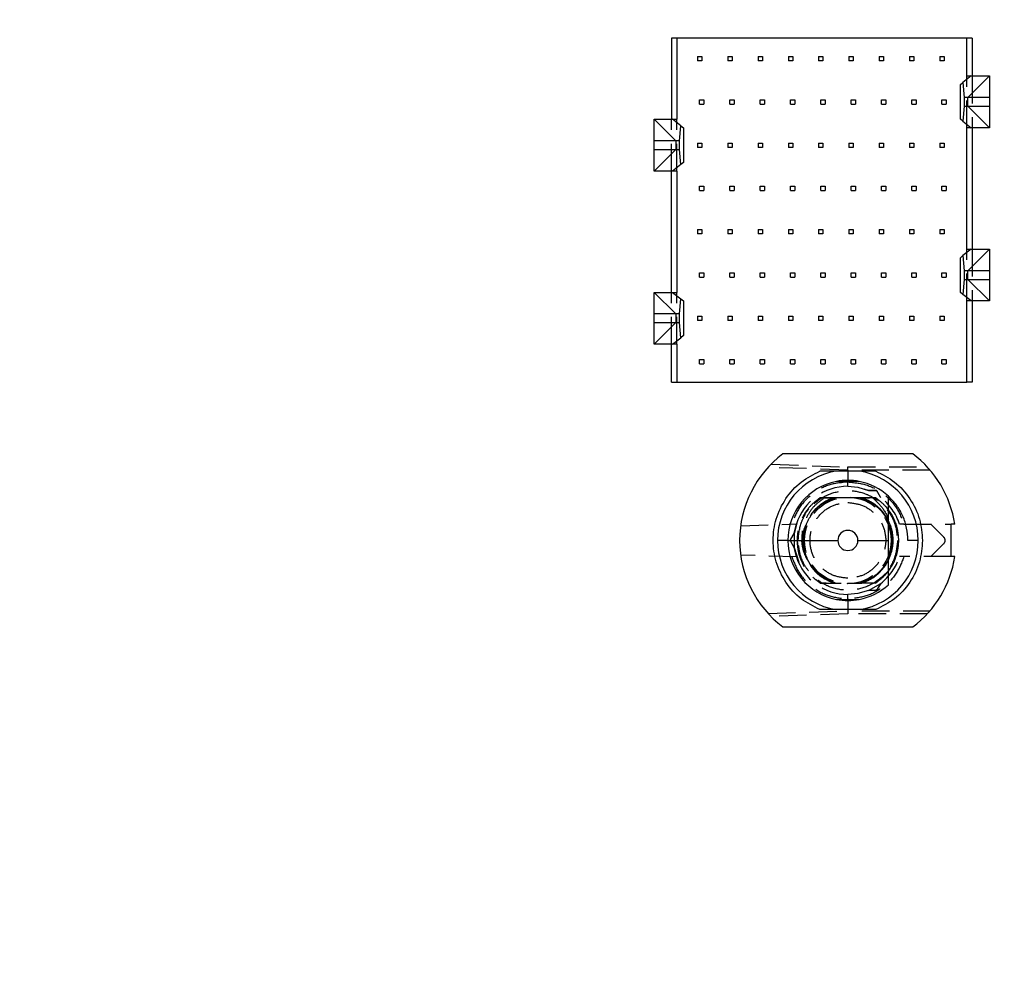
# Model space of a CAD drawing. Header units: millimetres. Extents: x -17 to 589, y 5 to 415.
# Drawn here: x 100.87 to 145.71, y 169.08 to 213.46 of the extents above; entities that cross this region are included whole.
import ezdxf

# ---------------------------------------------------------------- set-up
doc = ezdxf.new("R2010")
doc.units = ezdxf.units.MM
doc.header["$PDSIZE"] = -1
doc.linetypes.add('HIDDEN', pattern=[1.905, 1.27, -0.635])
doc.dimstyles.new('ISO-25', dxfattribs={"dimtxt": 2.5, "dimasz": 2.5, "dimexe": 1.25, "dimexo": 0.625, "dimtad": 1, "dimtxsty": 'Standard', "dimcen": 2.5, "dimadec": 0, "dimazin": 0, "dimtfac": 1, "dimtmove": 0, "dimatfit": 3, "dimfxl": 0, "dimarcsym": 0})

# ---------------------------------------------------------------- blocks, each defined once
blk = doc.blocks.new('*D30')
at = {"color": 0, "lineweight": -2}
for p, q in [((133.397, 283.551), (49.8, 283.551)), ((50.8, 280.249), (50.8, 193.538)), ((50.8, 99.696), (50.8, 186.407)), ((90.181, 96.394), (49.8, 96.394))]:
    blk.add_line(p, q, dxfattribs=at)
at = {"color": 0}
for points in [[(50.25, 280.249), (51.351, 280.249), (50.8, 283.551)], [(50.25, 99.696), (51.351, 99.696), (50.8, 96.394)]]:
    blk.add_solid(points, dxfattribs=at)
at = {"layer": 'Defpoints', "color": 0}
for p in [(50.8, 283.551), (134.397, 283.551), (91.181, 96.394)]:
    blk.add_point(p, dxfattribs=at)
at = {"color": 0, "insert": (50.8, 189.973), "char_height": 3.5, "attachment_point": 5}
blk.add_mtext('187,158', dxfattribs=at)

msp = doc.modelspace()

# ---------------------------------------------------------------- linework, layer by layer
at = {"color": 7, "linetype": 'Continuous', "lineweight": 15}
for p, q in [((131.0069, 212.5939), (131.0069, 208.8439)), ((131.2569, 212.5939), (131.0069, 212.5939)), ((131.2569, 212.5939), (131.2569, 208.8439)), ((144.6569, 212.5939), (131.2569, 212.5939)), ((144.6569, 210.8439), (144.6569, 212.5939)), ((144.9069, 212.5939), (144.6569, 212.5939)), ((144.9069, 212.5939), (144.9069, 210.8439)), ((144.8569, 210.8439), (144.4761, 210.5392)), ((144.6569, 210.8439), (144.8569, 210.8439)), ((145.7069, 210.8439), (144.7069, 209.8439)), ((144.8569, 210.8439), (145.7069, 210.8439)), ((145.7069, 210.8439), (145.7069, 209.8439)), ((144.3569, 210.4439), (144.4761, 210.5392)), ((144.3569, 208.8439), (144.3569, 210.4439)), ((144.4761, 210.5392), (144.5369, 209.8439)), ((144.5369, 209.8439), (144.5369, 209.4439)), ((144.7069, 209.8439), (144.5369, 209.8439)), ((144.7069, 209.4439), (144.7069, 209.8439)), ((145.7069, 209.8439), (144.7069, 209.8439)), ((145.7069, 209.8439), (145.7069, 209.4439)), ((144.5369, 209.4439), (144.4761, 208.7486)), ((144.5369, 209.4439), (144.7069, 209.4439)), ((144.7069, 209.4439), (145.7069, 208.4439)), ((144.7069, 209.4439), (145.7069, 209.4439)), ((145.7069, 209.4439), (145.7069, 208.4439)), ((131.2069, 207.8439), (130.2069, 208.8439)), ((130.2069, 207.8439), (130.2069, 208.8439)), ((130.2069, 208.8439), (131.0569, 208.8439)), ((131.4378, 208.5392), (131.0569, 208.8439)), ((131.0569, 208.8439), (131.2569, 208.8439)), ((131.3769, 207.8439), (131.4378, 208.5392)), ((131.4378, 208.5392), (131.5569, 208.4439)), ((144.4761, 208.7486), (144.3569, 208.8439)), ((144.4761, 208.7486), (144.8569, 208.4439)), ((131.5569, 208.4439), (131.5569, 206.8439)), ((144.6569, 202.8439), (144.6569, 208.4439)), ((144.8569, 208.4439), (144.6569, 208.4439)), ((145.7069, 208.4439), (144.8569, 208.4439)), ((144.9069, 208.4439), (144.9069, 202.8439)), ((130.2069, 207.4439), (130.2069, 207.8439)), ((131.2069, 207.8439), (130.2069, 207.8439)), ((131.3769, 207.8439), (131.2069, 207.8439)), ((131.2069, 207.8439), (131.2069, 207.4439)), ((131.3769, 207.4439), (131.3769, 207.8439)), ((130.2069, 206.4439), (130.2069, 207.4439)), ((130.2069, 206.4439), (131.2069, 207.4439)), ((130.2069, 207.4439), (131.2069, 207.4439)), ((131.2069, 207.4439), (131.3769, 207.4439)), ((131.4378, 206.7486), (131.3769, 207.4439)), ((131.4378, 206.7486), (131.0569, 206.4439)), ((131.5569, 206.8439), (131.4378, 206.7486)), ((131.0569, 206.4439), (130.2069, 206.4439)), ((131.0069, 200.8439), (131.0069, 206.4439)), ((131.2569, 206.4439), (131.0569, 206.4439)), ((131.2569, 206.4439), (131.2569, 200.8439)), ((144.8569, 202.8439), (144.4761, 202.5392)), ((144.6569, 202.8439), (144.8569, 202.8439)), ((145.7069, 202.8439), (144.7069, 201.8439)), ((144.8569, 202.8439), (145.7069, 202.8439)), ((145.7069, 202.8439), (145.7069, 201.8439)), ((144.3569, 202.4439), (144.4761, 202.5392)), ((144.3569, 200.8439), (144.3569, 202.4439)), ((144.4761, 202.5392), (144.5369, 201.8439)), ((144.5369, 201.8439), (144.5369, 201.4439)), ((144.7069, 201.8439), (144.5369, 201.8439)), ((144.7069, 201.4439), (144.7069, 201.8439)), ((145.7069, 201.8439), (144.7069, 201.8439)), ((145.7069, 201.8439), (145.7069, 201.4439)), ((144.5369, 201.4439), (144.4761, 200.7486)), ((144.5369, 201.4439), (144.7069, 201.4439)), ((144.7069, 201.4439), (145.7069, 201.4439)), ((144.7069, 201.4439), (145.7069, 200.4439)), ((145.7069, 201.4439), (145.7069, 200.4439)), ((131.2069, 199.8439), (130.2069, 200.8439)), ((130.2069, 199.8439), (130.2069, 200.8439)), ((130.2069, 200.8439), (131.0569, 200.8439)), ((131.0569, 200.8439), (131.4378, 200.5392)), ((131.0569, 200.8439), (131.2569, 200.8439)), ((131.3769, 199.8439), (131.4378, 200.5392)), ((131.4378, 200.5392), (131.5569, 200.4439)), ((131.5569, 200.4439), (131.5569, 198.8439)), ((144.4761, 200.7486), (144.3569, 200.8439)), ((144.8569, 200.4439), (144.4761, 200.7486)), ((144.6569, 196.6939), (144.6569, 200.4439)), ((144.8569, 200.4439), (144.6569, 200.4439)), ((145.7069, 200.4439), (144.8569, 200.4439)), ((144.9069, 200.4439), (144.9069, 196.6939)), ((130.2069, 199.4439), (130.2069, 199.8439)), ((131.2069, 199.8439), (130.2069, 199.8439)), ((131.3769, 199.8439), (131.2069, 199.8439)), ((131.2069, 199.8439), (131.2069, 199.4439)), ((131.3769, 199.4439), (131.3769, 199.8439)), ((130.2069, 198.4439), (131.2069, 199.4439)), ((130.2069, 198.4439), (130.2069, 199.4439)), ((130.2069, 199.4439), (131.2069, 199.4439)), ((131.2069, 199.4439), (131.3769, 199.4439)), ((131.4378, 198.7486), (131.3769, 199.4439)), ((131.0569, 198.4439), (131.4378, 198.7486)), ((131.5569, 198.8439), (131.4378, 198.7486)), ((131.0569, 198.4439), (130.2069, 198.4439)), ((131.0069, 196.6939), (131.0069, 198.4439)), ((131.2569, 198.4439), (131.0569, 198.4439)), ((131.2569, 198.4439), (131.2569, 196.6939)), ((131.0069, 196.6939), (131.2569, 196.6939)), ((131.2569, 196.6939), (144.6569, 196.6939)), ((144.9069, 196.6939), (144.6569, 196.6939)), ((142.1569, 193.3789), (136.1569, 193.3789)), ((144.1004, 190.1289), (143.9319, 190.1289)), ((143.9319, 188.6289), (143.9319, 190.1289)), ((136.3819, 189.3789), (135.9069, 189.3789)), ((136.3819, 189.3789), (138.6922, 189.3789)), ((139.6217, 189.3789), (141.0319, 189.3789)), ((142.4069, 189.3789), (141.9319, 189.3789)), ((144.1004, 188.6289), (143.9319, 188.6289)), ((136.1569, 185.3789), (142.1569, 185.3789))]:
    msp.add_line(p, q, dxfattribs=at)
at = {"color": 7, "linetype": 'HIDDEN', "lineweight": 0}
for p, q in [((132.2069, 211.7439), (132.4069, 211.7439)), ((132.2069, 211.7439), (132.2069, 211.5439)), ((132.4069, 211.7439), (132.4069, 211.5439)), ((133.6069, 211.7439), (133.8069, 211.7439)), ((133.6069, 211.7439), (133.6069, 211.5439)), ((133.8069, 211.7439), (133.8069, 211.5439)), ((135.0069, 211.7439), (135.2069, 211.7439)), ((135.0069, 211.7439), (135.0069, 211.5439)), ((135.2069, 211.7439), (135.2069, 211.5439)), ((136.4069, 211.7439), (136.6069, 211.7439)), ((136.4069, 211.7439), (136.4069, 211.5439)), ((136.6069, 211.7439), (136.6069, 211.5439)), ((137.8069, 211.7439), (138.0069, 211.7439)), ((137.8069, 211.7439), (137.8069, 211.5439)), ((138.0069, 211.7439), (138.0069, 211.5439)), ((139.2069, 211.7439), (139.4069, 211.7439)), ((139.2069, 211.7439), (139.2069, 211.5439)), ((139.4069, 211.7439), (139.4069, 211.5439)), ((140.6069, 211.7439), (140.8069, 211.7439)), ((140.6069, 211.7439), (140.6069, 211.5439)), ((140.8069, 211.7439), (140.8069, 211.5439)), ((142.0069, 211.7439), (142.2069, 211.7439)), ((142.0069, 211.7439), (142.0069, 211.5439)), ((142.2069, 211.7439), (142.2069, 211.5439)), ((143.4069, 211.7439), (143.6069, 211.7439)), ((143.4069, 211.7439), (143.4069, 211.5439)), ((143.6069, 211.7439), (143.6069, 211.5439)), ((132.4069, 211.5439), (132.2069, 211.5439)), ((133.8069, 211.5439), (133.6069, 211.5439)), ((135.2069, 211.5439), (135.0069, 211.5439)), ((136.6069, 211.5439), (136.4069, 211.5439)), ((138.0069, 211.5439), (137.8069, 211.5439)), ((139.4069, 211.5439), (139.2069, 211.5439)), ((140.8069, 211.5439), (140.6069, 211.5439)), ((142.2069, 211.5439), (142.0069, 211.5439)), ((143.6069, 211.5439), (143.4069, 211.5439)), ((144.6569, 208.4439), (144.6569, 210.8439)), ((144.9069, 210.8439), (144.9069, 208.4439)), ((132.3069, 209.5439), (132.3069, 209.7439)), ((132.3069, 209.7439), (132.5069, 209.7439)), ((132.3069, 209.5439), (132.5069, 209.5439)), ((132.5069, 209.7439), (132.5069, 209.5439)), ((133.7069, 209.5439), (133.7069, 209.7439)), ((133.7069, 209.7439), (133.9069, 209.7439)), ((133.7069, 209.5439), (133.9069, 209.5439)), ((133.9069, 209.7439), (133.9069, 209.5439)), ((135.1069, 209.7439), (135.3069, 209.7439)), ((135.1069, 209.5439), (135.1069, 209.7439)), ((135.1069, 209.5439), (135.3069, 209.5439)), ((135.3069, 209.7439), (135.3069, 209.5439)), ((136.5069, 209.7439), (136.7069, 209.7439)), ((136.5069, 209.5439), (136.5069, 209.7439)), ((136.5069, 209.5439), (136.7069, 209.5439)), ((136.7069, 209.7439), (136.7069, 209.5439)), ((137.9069, 209.5439), (137.9069, 209.7439)), ((137.9069, 209.7439), (138.1069, 209.7439)), ((137.9069, 209.5439), (138.1069, 209.5439)), ((138.1069, 209.7439), (138.1069, 209.5439)), ((139.3069, 209.5439), (139.3069, 209.7439)), ((139.3069, 209.7439), (139.5069, 209.7439)), ((139.3069, 209.5439), (139.5069, 209.5439)), ((139.5069, 209.7439), (139.5069, 209.5439)), ((140.7069, 209.5439), (140.7069, 209.7439)), ((140.7069, 209.7439), (140.9069, 209.7439)), ((140.7069, 209.5439), (140.9069, 209.5439)), ((140.9069, 209.7439), (140.9069, 209.5439)), ((142.1069, 209.7439), (142.3069, 209.7439)), ((142.1069, 209.5439), (142.1069, 209.7439)), ((142.1069, 209.5439), (142.3069, 209.5439)), ((142.3069, 209.7439), (142.3069, 209.5439)), ((143.5069, 209.7439), (143.7069, 209.7439)), ((143.5069, 209.5439), (143.5069, 209.7439)), ((143.5069, 209.5439), (143.7069, 209.5439)), ((143.7069, 209.7439), (143.7069, 209.5439)), ((131.0069, 206.4439), (131.0069, 208.8439)), ((131.2569, 206.4439), (131.2569, 208.8439)), ((132.2069, 207.7439), (132.2069, 207.5439)), ((132.2069, 207.7439), (132.4069, 207.7439)), ((132.4069, 207.7439), (132.4069, 207.5439)), ((133.6069, 207.7439), (133.6069, 207.5439)), ((133.6069, 207.7439), (133.8069, 207.7439)), ((133.8069, 207.7439), (133.8069, 207.5439)), ((135.0069, 207.7439), (135.2069, 207.7439)), ((135.0069, 207.7439), (135.0069, 207.5439)), ((135.2069, 207.7439), (135.2069, 207.5439)), ((136.4069, 207.7439), (136.4069, 207.5439)), ((136.4069, 207.7439), (136.6069, 207.7439)), ((136.6069, 207.7439), (136.6069, 207.5439)), ((137.8069, 207.7439), (138.0069, 207.7439)), ((137.8069, 207.7439), (137.8069, 207.5439)), ((138.0069, 207.7439), (138.0069, 207.5439)), ((139.2069, 207.7439), (139.4069, 207.7439)), ((139.2069, 207.7439), (139.2069, 207.5439)), ((139.4069, 207.7439), (139.4069, 207.5439)), ((140.6069, 207.7439), (140.8069, 207.7439)), ((140.6069, 207.7439), (140.6069, 207.5439)), ((140.8069, 207.7439), (140.8069, 207.5439)), ((142.0069, 207.7439), (142.0069, 207.5439)), ((142.0069, 207.7439), (142.2069, 207.7439)), ((142.2069, 207.7439), (142.2069, 207.5439)), ((143.4069, 207.7439), (143.4069, 207.5439)), ((143.4069, 207.7439), (143.6069, 207.7439)), ((143.6069, 207.7439), (143.6069, 207.5439)), ((132.4069, 207.5439), (132.2069, 207.5439)), ((133.8069, 207.5439), (133.6069, 207.5439)), ((135.2069, 207.5439), (135.0069, 207.5439)), ((136.6069, 207.5439), (136.4069, 207.5439)), ((138.0069, 207.5439), (137.8069, 207.5439)), ((139.4069, 207.5439), (139.2069, 207.5439)), ((140.8069, 207.5439), (140.6069, 207.5439)), ((142.2069, 207.5439), (142.0069, 207.5439)), ((143.6069, 207.5439), (143.4069, 207.5439)), ((132.3069, 205.5439), (132.3069, 205.7439)), ((132.3069, 205.7439), (132.5069, 205.7439)), ((132.3069, 205.5439), (132.5069, 205.5439)), ((132.5069, 205.7439), (132.5069, 205.5439)), ((133.7069, 205.7439), (133.9069, 205.7439)), ((133.7069, 205.5439), (133.7069, 205.7439)), ((133.7069, 205.5439), (133.9069, 205.5439)), ((133.9069, 205.7439), (133.9069, 205.5439)), ((135.1069, 205.5439), (135.1069, 205.7439)), ((135.1069, 205.7439), (135.3069, 205.7439)), ((135.1069, 205.5439), (135.3069, 205.5439)), ((135.3069, 205.7439), (135.3069, 205.5439)), ((136.5069, 205.5439), (136.5069, 205.7439)), ((136.5069, 205.7439), (136.7069, 205.7439)), ((136.5069, 205.5439), (136.7069, 205.5439)), ((136.7069, 205.7439), (136.7069, 205.5439)), ((137.9069, 205.5439), (137.9069, 205.7439)), ((137.9069, 205.7439), (138.1069, 205.7439)), ((137.9069, 205.5439), (138.1069, 205.5439)), ((138.1069, 205.7439), (138.1069, 205.5439)), ((139.3069, 205.7439), (139.5069, 205.7439)), ((139.3069, 205.5439), (139.3069, 205.7439)), ((139.3069, 205.5439), (139.5069, 205.5439)), ((139.5069, 205.7439), (139.5069, 205.5439)), ((140.7069, 205.5439), (140.7069, 205.7439)), ((140.7069, 205.7439), (140.9069, 205.7439)), ((140.7069, 205.5439), (140.9069, 205.5439)), ((140.9069, 205.7439), (140.9069, 205.5439)), ((142.1069, 205.5439), (142.1069, 205.7439)), ((142.1069, 205.7439), (142.3069, 205.7439)), ((142.1069, 205.5439), (142.3069, 205.5439)), ((142.3069, 205.7439), (142.3069, 205.5439)), ((143.5069, 205.7439), (143.7069, 205.7439)), ((143.5069, 205.5439), (143.5069, 205.7439)), ((143.5069, 205.5439), (143.7069, 205.5439)), ((143.7069, 205.7439), (143.7069, 205.5439)), ((132.2069, 203.7439), (132.4069, 203.7439)), ((132.2069, 203.7439), (132.2069, 203.5439)), ((132.4069, 203.7439), (132.4069, 203.5439)), ((133.6069, 203.7439), (133.8069, 203.7439)), ((133.6069, 203.7439), (133.6069, 203.5439)), ((133.8069, 203.7439), (133.8069, 203.5439)), ((135.0069, 203.7439), (135.2069, 203.7439)), ((135.0069, 203.7439), (135.0069, 203.5439)), ((135.2069, 203.7439), (135.2069, 203.5439)), ((136.4069, 203.7439), (136.4069, 203.5439)), ((136.4069, 203.7439), (136.6069, 203.7439)), ((136.6069, 203.7439), (136.6069, 203.5439)), ((137.8069, 203.7439), (137.8069, 203.5439)), ((137.8069, 203.7439), (138.0069, 203.7439)), ((138.0069, 203.7439), (138.0069, 203.5439)), ((139.2069, 203.7439), (139.4069, 203.7439)), ((139.2069, 203.7439), (139.2069, 203.5439)), ((139.4069, 203.7439), (139.4069, 203.5439)), ((140.6069, 203.7439), (140.8069, 203.7439)), ((140.6069, 203.7439), (140.6069, 203.5439)), ((140.8069, 203.7439), (140.8069, 203.5439)), ((142.0069, 203.7439), (142.0069, 203.5439)), ((142.0069, 203.7439), (142.2069, 203.7439)), ((142.2069, 203.7439), (142.2069, 203.5439)), ((143.4069, 203.7439), (143.6069, 203.7439)), ((143.4069, 203.7439), (143.4069, 203.5439)), ((143.6069, 203.7439), (143.6069, 203.5439)), ((132.4069, 203.5439), (132.2069, 203.5439)), ((133.8069, 203.5439), (133.6069, 203.5439)), ((135.2069, 203.5439), (135.0069, 203.5439)), ((136.6069, 203.5439), (136.4069, 203.5439)), ((138.0069, 203.5439), (137.8069, 203.5439)), ((139.4069, 203.5439), (139.2069, 203.5439)), ((140.8069, 203.5439), (140.6069, 203.5439)), ((142.2069, 203.5439), (142.0069, 203.5439)), ((143.6069, 203.5439), (143.4069, 203.5439)), ((144.6569, 200.4439), (144.6569, 202.8439)), ((144.9069, 202.8439), (144.9069, 200.4439)), ((132.3069, 201.7439), (132.5069, 201.7439)), ((132.3069, 201.5439), (132.3069, 201.7439)), ((132.3069, 201.5439), (132.5069, 201.5439)), ((132.5069, 201.7439), (132.5069, 201.5439)), ((133.7069, 201.7439), (133.9069, 201.7439)), ((133.7069, 201.5439), (133.7069, 201.7439)), ((133.7069, 201.5439), (133.9069, 201.5439)), ((133.9069, 201.7439), (133.9069, 201.5439)), ((135.1069, 201.7439), (135.3069, 201.7439)), ((135.1069, 201.5439), (135.1069, 201.7439)), ((135.1069, 201.5439), (135.3069, 201.5439)), ((135.3069, 201.7439), (135.3069, 201.5439)), ((136.5069, 201.7439), (136.7069, 201.7439)), ((136.5069, 201.5439), (136.5069, 201.7439)), ((136.5069, 201.5439), (136.7069, 201.5439)), ((136.7069, 201.7439), (136.7069, 201.5439)), ((137.9069, 201.7439), (138.1069, 201.7439)), ((137.9069, 201.5439), (137.9069, 201.7439)), ((137.9069, 201.5439), (138.1069, 201.5439)), ((138.1069, 201.7439), (138.1069, 201.5439)), ((139.3069, 201.7439), (139.5069, 201.7439)), ((139.3069, 201.5439), (139.3069, 201.7439)), ((139.3069, 201.5439), (139.5069, 201.5439)), ((139.5069, 201.7439), (139.5069, 201.5439)), ((140.7069, 201.7439), (140.9069, 201.7439)), ((140.7069, 201.5439), (140.7069, 201.7439)), ((140.7069, 201.5439), (140.9069, 201.5439)), ((140.9069, 201.7439), (140.9069, 201.5439)), ((142.1069, 201.7439), (142.3069, 201.7439)), ((142.1069, 201.5439), (142.1069, 201.7439)), ((142.1069, 201.5439), (142.3069, 201.5439)), ((142.3069, 201.7439), (142.3069, 201.5439)), ((143.5069, 201.7439), (143.7069, 201.7439)), ((143.5069, 201.5439), (143.5069, 201.7439)), ((143.5069, 201.5439), (143.7069, 201.5439)), ((143.7069, 201.7439), (143.7069, 201.5439)), ((131.0069, 198.4439), (131.0069, 200.8439)), ((131.2569, 198.4439), (131.2569, 200.8439)), ((132.2069, 199.7439), (132.4069, 199.7439)), ((132.2069, 199.7439), (132.2069, 199.5439)), ((132.4069, 199.5439), (132.2069, 199.5439)), ((132.4069, 199.7439), (132.4069, 199.5439)), ((133.6069, 199.7439), (133.6069, 199.5439)), ((133.6069, 199.7439), (133.8069, 199.7439)), ((133.8069, 199.5439), (133.6069, 199.5439)), ((133.8069, 199.7439), (133.8069, 199.5439)), ((135.0069, 199.7439), (135.0069, 199.5439)), ((135.0069, 199.7439), (135.2069, 199.7439)), ((135.2069, 199.5439), (135.0069, 199.5439)), ((135.2069, 199.7439), (135.2069, 199.5439)), ((136.4069, 199.7439), (136.4069, 199.5439)), ((136.4069, 199.7439), (136.6069, 199.7439)), ((136.6069, 199.5439), (136.4069, 199.5439)), ((136.6069, 199.7439), (136.6069, 199.5439)), ((137.8069, 199.7439), (137.8069, 199.5439)), ((137.8069, 199.7439), (138.0069, 199.7439)), ((138.0069, 199.5439), (137.8069, 199.5439)), ((138.0069, 199.7439), (138.0069, 199.5439)), ((139.2069, 199.7439), (139.2069, 199.5439)), ((139.2069, 199.7439), (139.4069, 199.7439)), ((139.4069, 199.5439), (139.2069, 199.5439)), ((139.4069, 199.7439), (139.4069, 199.5439)), ((140.6069, 199.7439), (140.6069, 199.5439)), ((140.6069, 199.7439), (140.8069, 199.7439)), ((140.8069, 199.5439), (140.6069, 199.5439)), ((140.8069, 199.7439), (140.8069, 199.5439)), ((142.0069, 199.7439), (142.0069, 199.5439)), ((142.0069, 199.7439), (142.2069, 199.7439)), ((142.2069, 199.5439), (142.0069, 199.5439)), ((142.2069, 199.7439), (142.2069, 199.5439)), ((143.4069, 199.7439), (143.4069, 199.5439)), ((143.4069, 199.7439), (143.6069, 199.7439)), ((143.6069, 199.5439), (143.4069, 199.5439)), ((143.6069, 199.7439), (143.6069, 199.5439)), ((132.3069, 197.7439), (132.5069, 197.7439)), ((132.3069, 197.5439), (132.3069, 197.7439)), ((132.5069, 197.7439), (132.5069, 197.5439)), ((133.7069, 197.7439), (133.9069, 197.7439)), ((133.7069, 197.5439), (133.7069, 197.7439)), ((133.9069, 197.7439), (133.9069, 197.5439)), ((135.1069, 197.7439), (135.3069, 197.7439)), ((135.1069, 197.5439), (135.1069, 197.7439)), ((135.3069, 197.7439), (135.3069, 197.5439)), ((136.5069, 197.7439), (136.7069, 197.7439)), ((136.5069, 197.5439), (136.5069, 197.7439)), ((136.7069, 197.7439), (136.7069, 197.5439)), ((137.9069, 197.7439), (138.1069, 197.7439)), ((137.9069, 197.5439), (137.9069, 197.7439)), ((138.1069, 197.7439), (138.1069, 197.5439)), ((139.3069, 197.5439), (139.3069, 197.7439)), ((139.3069, 197.7439), (139.5069, 197.7439)), ((139.5069, 197.7439), (139.5069, 197.5439)), ((140.7069, 197.5439), (140.7069, 197.7439)), ((140.7069, 197.7439), (140.9069, 197.7439)), ((140.9069, 197.7439), (140.9069, 197.5439)), ((142.1069, 197.5439), (142.1069, 197.7439)), ((142.1069, 197.7439), (142.3069, 197.7439)), ((142.3069, 197.7439), (142.3069, 197.5439)), ((143.5069, 197.7439), (143.7069, 197.7439)), ((143.5069, 197.5439), (143.5069, 197.7439)), ((143.7069, 197.7439), (143.7069, 197.5439)), ((132.3069, 197.5439), (132.5069, 197.5439)), ((133.7069, 197.5439), (133.9069, 197.5439)), ((135.1069, 197.5439), (135.3069, 197.5439)), ((136.5069, 197.5439), (136.7069, 197.5439)), ((137.9069, 197.5439), (138.1069, 197.5439)), ((139.3069, 197.5439), (139.5069, 197.5439)), ((140.7069, 197.5439), (140.9069, 197.5439)), ((142.1069, 197.5439), (142.3069, 197.5439)), ((143.5069, 197.5439), (143.7069, 197.5439)), ((135.6044, 192.8974), (139.1569, 192.7733)), ((139.1569, 192.6289), (135.4712, 192.7576)), ((139.1569, 192.6289), (139.1569, 192.7732)), ((139.1569, 192.7732), (142.8282, 192.7732)), ((139.1569, 192.6289), (139.1569, 192.0789)), ((142.9566, 192.6289), (139.8072, 192.6289)), ((139.1569, 191.8789), (139.1569, 192.0789)), ((140.1168, 191.6873), (139.9146, 191.7453)), ((140.1168, 191.6873), (140.4319, 191.6873)), ((137.8834, 191.3539), (137.6099, 191.1247)), ((138.506, 191.3539), (137.8834, 191.3539)), ((138.506, 191.3539), (137.9937, 191.0905)), ((138.0344, 191.0915), (138.5909, 191.3539)), ((138.5909, 191.3539), (138.0344, 191.0915)), ((138.0344, 191.0915), (138.5909, 191.3538)), ((138.5909, 191.3538), (138.0344, 191.0915)), ((138.8417, 191.3539), (138.0843, 191.3539)), ((138.0843, 191.3539), (138.506, 191.3539)), ((139.4722, 191.3539), (138.8417, 191.3539)), ((140.4305, 191.3539), (139.4722, 191.3539)), ((139.7229, 191.3539), (140.0402, 191.2043)), ((140.0359, 191.2064), (139.7229, 191.3539)), ((140.1578, 191.3539), (139.8078, 191.3539)), ((139.8078, 191.3539), (140.1578, 191.3539)), ((140.1227, 191.192), (139.8078, 191.3539)), ((140.6087, 191.2045), (140.4305, 191.3539)), ((137.3324, 190.8355), (137.1218, 190.5539)), ((134.2027, 190.0539), (136.7768, 190.1438)), ((136.797, 190.1797), (136.6779, 189.7018)), ((136.6779, 189.7018), (136.7768, 190.1438)), ((141.7507, 190.1289), (143.9319, 190.1289)), ((142.9918, 190.1289), (143.565, 189.5557)), ((136.5203, 189.4289), (136.6779, 189.7018)), ((136.6779, 189.7018), (136.6779, 189.056)), ((136.6779, 189.056), (136.5203, 189.3289)), ((136.8402, 189.6438), (136.8069, 189.3789)), ((136.8069, 189.3789), (136.8475, 189.0552)), ((136.8069, 189.3789), (136.8458, 189.0686)), ((136.7768, 188.614), (136.6779, 189.056)), ((136.6779, 189.056), (136.898, 188.3679)), ((143.565, 189.2021), (142.9918, 188.6289)), ((136.7768, 188.614), (134.2027, 188.7039)), ((143.9319, 188.6289), (141.7507, 188.6289)), ((141.0461, 187.9813), (140.4305, 187.4039)), ((137.686, 187.5693), (137.8834, 187.4039)), ((137.7441, 187.5206), (137.8834, 187.4039)), ((138.5909, 187.4039), (137.8854, 187.7651)), ((137.992, 187.6682), (138.506, 187.4039)), ((138.506, 187.4039), (137.992, 187.6682)), ((138.5909, 187.4039), (138.0588, 187.6548)), ((138.0588, 187.6548), (138.5909, 187.4039)), ((138.5909, 187.4039), (138.0589, 187.6548)), ((138.0589, 187.6548), (138.5909, 187.4039)), ((138.0591, 187.6337), (138.506, 187.4039)), ((138.506, 187.4039), (138.0591, 187.6337)), ((138.5909, 187.4039), (138.121, 187.6255)), ((138.1211, 187.6254), (138.5909, 187.4039)), ((140.0619, 187.5637), (139.7229, 187.4039)), ((139.7229, 187.4039), (140.0619, 187.5637)), ((140.3796, 187.6979), (139.8078, 187.4039)), ((140.3795, 187.6978), (139.8078, 187.4039)), ((139.8078, 187.4039), (140.0489, 187.5278)), ((140.4305, 187.4039), (140.6665, 187.6017)), ((138.156, 187.4039), (137.8834, 187.4039)), ((137.8834, 187.4039), (138.506, 187.4039)), ((138.5909, 187.4039), (138.8417, 187.4039)), ((139.1569, 187.4039), (139.425, 187.4039)), ((139.2385, 187.4039), (139.4722, 187.4039)), ((139.4722, 187.4039), (139.7229, 187.4039)), ((140.4305, 187.4039), (139.8078, 187.4039)), ((140.1168, 187.0705), (140.6761, 187.3934)), ((140.4305, 187.4039), (140.1578, 187.4039)), ((140.6761, 187.3934), (140.5185, 187.1205)), ((138.6325, 186.6539), (138.6325, 186.6539)), ((139.1569, 186.6789), (139.1569, 186.8789)), ((139.1569, 186.6789), (139.1569, 186.1289)), ((135.4712, 186.0002), (139.1569, 186.1289)), ((139.1569, 186.1289), (139.1569, 185.9845)), ((139.8072, 186.1289), (142.9566, 186.1289)), ((139.1569, 185.9845), (135.6044, 185.8604)), ((142.8282, 185.9846), (139.1569, 185.9846))]:
    msp.add_line(p, q, dxfattribs=at)
at = {"color": 7, "linetype": 'HIDDEN', "lineweight": 0, "flags": 128}
for points in [[(139.1569, 191.8789), (139.6226, 191.8352), (140.1168, 191.6873)], [(137.8834, 191.3539), (137.8834, 191.3539)], [(137.8834, 191.3539), (137.8834, 191.3539)], [(137.8834, 191.3539), (137.8834, 191.3539)], [(137.8834, 191.3539), (137.8834, 191.3539)], [(137.8834, 191.3539), (137.8834, 191.3539)], [(137.8834, 191.3539), (137.8834, 191.3539)], [(137.8834, 191.3539), (137.8834, 191.3539)], [(138.1297, 191.1581), (138.1297, 191.1581)], [(138.8417, 191.3539), (138.8417, 191.3539)], [(139.4722, 191.3539), (139.4722, 191.3539)], [(140.4305, 191.3539), (140.4305, 191.3539)], [(140.4305, 191.3539), (140.4305, 191.3539)], [(140.4305, 191.3539), (140.4305, 191.3539)], [(140.4305, 191.3539), (140.4305, 191.3539)], [(140.4305, 191.3539), (140.4305, 191.3539)], [(140.4305, 191.3539), (140.4305, 191.3539)], [(140.4305, 191.3539), (140.4305, 191.3539)], [(140.4305, 191.3539), (140.4305, 191.3539)], [(137.3777, 190.4061), (137.3777, 190.4061)], [(141.0862, 190.155), (141.0899, 190.1264), (141.09, 190.1175), (141.0898, 190.1162), (141.0894, 190.1153), (141.0893, 190.1152), (141.0892, 190.1151), (141.0892, 190.1151), (141.0891, 190.1151), (141.0891, 190.1151), (141.0891, 190.1151), (141.0891, 190.1151), (141.0892, 190.1151), (141.0894, 190.1151), (141.0895, 190.1151), (141.0895, 190.1151), (141.0895, 190.1151), (141.0895, 190.1151), (141.0895, 190.1151), (141.0894, 190.1151), (141.0892, 190.115), (141.089, 190.115), (141.0889, 190.1149), (141.0889, 190.1149), (141.0889, 190.1149), (141.0888, 190.1149), (141.0888, 190.1149), (141.0888, 190.1149), (141.0885, 190.1149), (141.0881, 190.115), (141.0875, 190.1154), (141.0849, 190.1183), (141.0207, 190.2478), (140.9335, 190.4108)], [(137.8834, 187.4039), (137.8834, 187.4039)], [(138.5909, 187.4039), (138.5909, 187.4039)], [(138.5909, 187.4039), (138.5909, 187.4039)], [(138.5909, 187.4039), (138.5909, 187.4039)], [(138.5909, 187.4039), (138.5909, 187.4039)], [(138.5909, 187.4039), (138.5909, 187.4039)], [(138.5909, 187.4039), (138.5909, 187.4039)], [(138.5909, 187.4039), (138.5909, 187.4039)], [(138.5909, 187.4039), (138.5909, 187.4039)], [(140.1168, 187.0705), (139.6226, 186.9226), (139.1485, 186.8789)], [(139.7229, 187.4039), (139.7229, 187.4039)], [(139.7229, 187.4039), (139.7229, 187.4039)], [(139.7229, 187.4039), (139.7229, 187.4039)], [(139.7229, 187.4039), (139.7229, 187.4039)], [(139.7229, 187.4039), (139.7229, 187.4039)], [(140.4305, 187.4039), (140.4305, 187.4039)]]:
    msp.add_lwpolyline(points, dxfattribs=at)
at = {"color": 7, "linetype": 'HIDDEN', "lineweight": 0}
msp.add_circle((139.1569, 189.3789), 2, dxfattribs=at)
at = {"color": 7, "linetype": 'Continuous', "lineweight": 15}
for radius, start, end in [(5, 126.8699, 233.1301), (5, 8.62693, 53.1301), (3.25, 100.06327, 180), (3.25, 0, 79.93673), (2.775, 100.89295, 180), (2.775, 79.10668, 100.89376), (2.775, 47.49336, 79.10705), (0.4648, 0, 180), (3.25, 180, 259.93673), (2.775, 180, 259.10705), (0.4648, 180, 0), (3.25, 280.06327, 0), (5, 306.8699, 351.37307), (2.775, 280.89324, 312.50663), (2.775, 259.10676, 280.89295)]:
    msp.add_arc((139.1569, 189.3789), radius, start, end, dxfattribs=at)
at = {"color": 7, "linetype": 'HIDDEN', "lineweight": 0}
for radius, start, end in [(2.5, 90, 162.18431), (2.35, 323.50581, 57.18508), (2.5, 17.4576, 52.57976), (2.5, 197.81569, 270), (2.5, 307.42024, 342.5424)]:
    msp.add_arc((139.1569, 189.3789), radius, start, end, dxfattribs=at)
at = {"color": 7, "linetype": 'Continuous', "lineweight": 15}
for points, knots in [([(137.8675, 186.1789), (137.5685, 186.3298), (136.9568, 186.6386), (136.2548, 187.4219), (135.8063, 188.3616), (135.6584, 189.3789), (135.8063, 190.3962), (136.2548, 191.3359), (136.9568, 192.1192), (137.5685, 192.428), (137.8675, 192.5789)], [0, 0, 0, 0, 0.1222036, 0.25, 0.3777964, 0.5, 0.6222036, 0.75, 0.8777964, 1, 1, 1, 1]), ([(138.589, 192.5789), (138.5885, 192.5789), (138.5873, 192.5789), (138.5756, 192.5789), (138.5322, 192.5789), (138.3357, 192.5789), (138.1017, 192.5789), (137.9055, 192.5789), (137.8675, 192.5789)], [0, 0, 0, 0, 0.0169294, 0.0393005, 0.081695, 0.2361978, 0.8521567, 1, 1, 1, 1]), ([(139.7248, 192.5789), (139.5489, 192.5789), (139.1965, 192.5789), (138.8033, 192.5789), (138.6109, 192.5789), (138.589, 192.5789)], [0, 0, 0, 0, 0.46910025, 0.93961319, 1, 1, 1, 1]), ([(140.4463, 192.5789), (140.3118, 192.5789), (140.138, 192.5789), (139.9437, 192.5789), (139.8631, 192.5789), (139.8091, 192.5789), (139.7695, 192.5789), (139.7433, 192.5789), (139.7293, 192.5789), (139.7252, 192.5789), (139.7249, 192.5789), (139.7248, 192.5789)], [0, 0, 0, 0, 0.5219302, 0.6747067, 0.7796367, 0.8517307, 0.9016652, 0.9545658, 0.9758811, 0.9930943, 1, 1, 1, 1]), ([(140.4463, 192.5789), (140.746, 192.4277), (141.3592, 192.1184), (142.0572, 191.3335), (142.5228, 190.3918), (142.5793, 189.7074), (142.6069, 189.3729)], [0, 0, 0, 0, 0.2443904, 0.5, 0.7556096, 1, 1, 1, 1]), ([(139.6813, 192.1039), (139.3912, 192.1039), (139.0381, 192.1039), (138.694, 192.1039), (138.6325, 192.1039)], [0, 0, 0, 0, 0.82149699, 1, 1, 1, 1]), ([(141.0319, 189.3789), (141.0319, 189.5738), (141.0319, 190.0782), (141.0319, 190.76), (141.0319, 191.209), (141.0319, 191.4246)], [0, 0, 0, 0, 0.2465257, 0.6381396, 1, 1, 1, 1]), ([(141.9319, 189.3789), (141.9205, 189.5707), (141.8977, 189.9542), (141.7129, 190.5034), (141.4329, 191.0106), (141.1656, 191.2866), (141.0319, 191.4246)], [0, 0, 0, 0, 0.2500002, 0.5000003, 0.7500002, 1, 1, 1, 1]), ([(142.6069, 189.3729), (142.5783, 189.0394), (142.5197, 188.3571), (142.0535, 187.4194), (141.3566, 186.6378), (140.7452, 186.3296), (140.4463, 186.1789)], [0, 0, 0, 0, 0.2444238, 0.5, 0.7555762, 1, 1, 1, 1]), ([(141.0319, 187.3332), (141.0319, 187.7708), (141.0319, 188.3737), (141.0319, 189.1626), (141.0319, 189.3789)], [0, 0, 0, 0, 0.7257574, 1, 1, 1, 1]), ([(138.6325, 186.6539), (138.9226, 186.6539), (139.2757, 186.6539), (139.6199, 186.6539), (139.6813, 186.6539)], [0, 0, 0, 0, 0.8214863, 1, 1, 1, 1]), ([(138.589, 186.1789), (138.5885, 186.1789), (138.5873, 186.1789), (138.5756, 186.1789), (138.5322, 186.1789), (138.3357, 186.1789), (138.1017, 186.1789), (137.9055, 186.1789), (137.8675, 186.1789)], [0, 0, 0, 0, 0.01692941, 0.03930051, 0.08169503, 0.23619785, 0.85215674, 1, 1, 1, 1]), ([(139.7248, 186.1789), (139.5489, 186.1789), (139.1965, 186.1789), (138.8033, 186.1789), (138.6109, 186.1789), (138.589, 186.1789)], [0, 0, 0, 0, 0.4691002, 0.9396132, 1, 1, 1, 1]), ([(140.4463, 186.1789), (140.3118, 186.1789), (140.138, 186.1789), (139.9437, 186.1789), (139.8631, 186.1789), (139.8091, 186.1789), (139.7695, 186.1789), (139.7433, 186.1789), (139.7293, 186.1789), (139.7252, 186.1789), (139.7249, 186.1789), (139.7248, 186.1789)], [0, 0, 0, 0, 0.52193018, 0.67470674, 0.7796367, 0.85173069, 0.90166518, 0.95456581, 0.97588111, 0.99309434, 1, 1, 1, 1])]:
    msp.add_open_spline(points, degree=3, knots=knots, dxfattribs=at)
at = {"color": 7, "linetype": 'HIDDEN', "lineweight": 0}
for points, knots in [([(139.1569, 192.0789), (138.8749, 192.0532), (138.2958, 192.0005), (137.5112, 191.5746), (136.8822, 190.941), (136.6691, 190.3999), (136.5654, 190.1364)], [0, 0, 0, 0, 0.2434225, 0.5, 0.7565775, 1, 1, 1, 1]), ([(139.1569, 192.0789), (139.4395, 192.0531), (140.02, 192.0001), (140.806, 191.5724), (141.4353, 190.9361), (141.6474, 190.3932), (141.7507, 190.1289)], [0, 0, 0, 0, 0.2433924, 0.5, 0.7566076, 1, 1, 1, 1]), ([(136.8569, 189.3789), (136.8878, 189.6681), (136.9355, 190.1146), (137.2218, 190.6508), (137.519, 191.0162), (137.885, 191.3154), (138.421, 191.5927), (139.1569, 191.7347), (139.8927, 191.5927), (140.4287, 191.3155), (140.7946, 191.0164), (141.0919, 190.6509), (141.3783, 190.1148), (141.426, 189.6681), (141.4569, 189.3789)], [0, 0, 0, 0, 0.1197215, 0.1848235, 0.25, 0.315102, 0.3802785, 0.5, 0.6197215, 0.6848235, 0.75, 0.815102, 0.8802785, 1, 1, 1, 1]), ([(140.4319, 191.6873), (140.3499, 191.6873), (140.2415, 191.6873), (140.1451, 191.6873), (140.1204, 191.6873), (140.118, 191.6873), (140.1168, 191.6873)], [0, 0, 0, 0, 0.6386768, 0.8437391, 0.9249986, 1, 1, 1, 1]), ([(140.4319, 191.6873), (140.4406, 191.6866), (140.458, 191.6853), (140.4824, 191.6747), (140.5038, 191.6589), (140.5136, 191.6445), (140.5185, 191.6373)], [0, 0, 0, 0, 0.2508005, 0.5000001, 0.7491996, 1, 1, 1, 1]), ([(140.5185, 191.6373), (140.5144, 191.6438), (140.5089, 191.6526), (140.4954, 191.6648), (140.488, 191.6701), (140.4825, 191.6736), (140.4766, 191.6768), (140.4681, 191.6807), (140.4504, 191.6866), (140.4398, 191.687), (140.4319, 191.6873)], [0, 0, 0, 0, 0.3001484, 0.4066758, 0.452606, 0.4958734, 0.5400992, 0.5867242, 0.6945387, 1, 1, 1, 1]), ([(140.6761, 191.3644), (140.6755, 191.3654), (140.6743, 191.3675), (140.6619, 191.3889), (140.6318, 191.4411), (140.5815, 191.5282), (140.5406, 191.599), (140.5185, 191.6373)], [0, 0, 0, 0, 0.074114, 0.1549226, 0.3599105, 0.65372, 1, 1, 1, 1]), ([(138.0843, 191.3539), (137.9214, 191.2367), (137.5977, 191.0039), (137.2569, 190.5109), (137.0432, 189.9595), (137.0329, 189.5715), (137.0278, 189.3789)], [0, 0, 0, 0, 0.2550541, 0.5067387, 0.755054, 1, 1, 1, 1]), ([(138.506, 191.3539), (138.3688, 191.2991), (138.0943, 191.1895), (137.7383, 190.9195), (137.4443, 190.5864), (137.2282, 190.1971), (137.0985, 189.7712), (137.0633, 189.3282), (137.1166, 188.8847), (137.2285, 188.6111), (137.2845, 188.4743)], [0, 0, 0, 0, 0.1250001, 0.2500003, 0.3750004, 0.5000004, 0.6250004, 0.7500003, 0.8750002, 1, 1, 1, 1]), ([(138.506, 187.4039), (138.3061, 187.4906), (137.9062, 187.6641), (137.445, 188.1424), (137.1457, 188.7272), (137.0433, 189.3789), (137.1457, 190.0305), (137.445, 190.6154), (137.9062, 191.0937), (138.3061, 191.2672), (138.506, 191.3539)], [0, 0, 0, 0, 0.125, 0.25, 0.375, 0.5, 0.6250001, 0.75, 0.875, 1, 1, 1, 1]), ([(137.8854, 187.7651), (137.7471, 187.8932), (137.4704, 188.1493), (137.2071, 188.6578), (137.0829, 189.2117), (137.1157, 189.7802), (137.3005, 190.3188), (137.6252, 190.7844), (138.0614, 191.1554), (138.4144, 191.2877), (138.5909, 191.3539)], [0, 0, 0, 0, 0.125, 0.2500002, 0.3750006, 0.5000009, 0.6250009, 0.7500008, 0.8750004, 1, 1, 1, 1]), ([(138.5909, 191.3539), (138.3841, 191.273), (137.9704, 191.1112), (137.4882, 190.6347), (137.1743, 190.0429), (137.0665, 189.3789), (137.1743, 188.7149), (137.4882, 188.1231), (137.9704, 187.6467), (138.3841, 187.4848), (138.5909, 187.4039)], [0, 0, 0, 0, 0.12500004, 0.24999992, 0.3749999, 0.49999997, 0.62499996, 0.74999986, 0.87499993, 1, 1, 1, 1]), ([(138.5909, 191.3539), (138.5906, 191.3539), (138.5898, 191.3539), (138.583, 191.3539), (138.5563, 191.3539), (138.5279, 191.3539), (138.506, 191.3539)], [0, 0, 0, 0, 0.0688628, 0.1453806, 0.3448142, 1, 1, 1, 1]), ([(138.5909, 191.3539), (138.5906, 191.3539), (138.5898, 191.3539), (138.5829, 191.3539), (138.5563, 191.3539), (138.5278, 191.3539), (138.506, 191.3539)], [0, 0, 0, 0, 0.0689465, 0.145569, 0.3451359, 1, 1, 1, 1]), ([(138.506, 191.3539), (138.5277, 191.3539), (138.5558, 191.3539), (138.583, 191.3539), (138.5898, 191.3539), (138.5906, 191.3539), (138.5909, 191.3539)], [0, 0, 0, 0, 0.65958745, 0.85542079, 0.93056878, 1, 1, 1, 1]), ([(139.8078, 191.3539), (139.7862, 191.3539), (139.7581, 191.3539), (139.7309, 191.3539), (139.724, 191.3539), (139.7233, 191.3539), (139.7229, 191.3539)], [0, 0, 0, 0, 0.65932641, 0.85527652, 0.93050986, 1, 1, 1, 1]), ([(139.7229, 191.3539), (139.7233, 191.3539), (139.724, 191.3539), (139.7309, 191.3539), (139.7575, 191.3539), (139.786, 191.3539), (139.8078, 191.3539)], [0, 0, 0, 0, 0.0688397, 0.1453138, 0.3446789, 1, 1, 1, 1]), ([(139.8078, 191.3539), (139.7862, 191.3539), (139.7581, 191.3539), (139.7309, 191.3539), (139.724, 191.3539), (139.7233, 191.3539), (139.7229, 191.3539)], [0, 0, 0, 0, 0.659561, 0.8553789, 0.9305367, 1, 1, 1, 1]), ([(139.7229, 191.3539), (139.9298, 191.273), (140.3435, 191.1112), (140.8257, 190.6346), (141.1396, 190.0429), (141.2473, 189.3789), (141.1396, 188.7149), (140.8257, 188.1232), (140.3435, 187.6466), (139.9298, 187.4848), (139.7229, 187.4039)], [0, 0, 0, 0, 0.12499992, 0.24999994, 0.37500003, 0.50000005, 0.62499996, 0.75000004, 0.87500012, 1, 1, 1, 1]), ([(139.7229, 187.4039), (139.9298, 187.4848), (140.3435, 187.6466), (140.8257, 188.1232), (141.1396, 188.7149), (141.2473, 189.3789), (141.1396, 190.0429), (140.8257, 190.6346), (140.3435, 191.1112), (139.9298, 191.273), (139.7229, 191.3539)], [0, 0, 0, 0, 0.1249999, 0.25, 0.375, 0.4999999, 0.625, 0.7500001, 0.8750001, 1, 1, 1, 1]), ([(139.7229, 191.3538), (139.9297, 191.2729), (140.3434, 191.1111), (140.8256, 190.6346), (141.1395, 190.0429), (141.2473, 189.3789), (141.1395, 188.7149), (140.8256, 188.1232), (140.3434, 187.6467), (139.9297, 187.4849), (139.7229, 187.4039)], [0, 0, 0, 0, 0.125, 0.2499999, 0.3749997, 0.4999996, 0.6249996, 0.7499996, 0.8749997, 1, 1, 1, 1]), ([(139.7229, 187.4039), (139.9297, 187.4849), (140.3434, 187.6467), (140.8256, 188.1232), (141.1395, 188.7149), (141.2473, 189.3789), (141.1395, 190.0429), (140.8256, 190.6346), (140.3434, 191.1111), (139.9297, 191.2729), (139.7229, 191.3538)], [0, 0, 0, 0, 0.1250003, 0.2500004, 0.3750004, 0.5000004, 0.6250003, 0.7500001, 0.875, 1, 1, 1, 1]), ([(139.7229, 191.3538), (139.9297, 191.2729), (140.3434, 191.1111), (140.8256, 190.6346), (141.1395, 190.0429), (141.2473, 189.3789), (141.1395, 188.7149), (140.8256, 188.1232), (140.3434, 187.6467), (139.9297, 187.4849), (139.7229, 187.4039)], [0, 0, 0, 0, 0.1250001, 0.2500001, 0.375, 0.5, 0.6249999, 0.7499998, 0.8749999, 1, 1, 1, 1]), ([(139.7229, 187.4039), (139.9297, 187.4849), (140.3434, 187.6467), (140.8256, 188.1232), (141.1395, 188.7149), (141.2473, 189.3789), (141.1395, 190.0429), (140.8256, 190.6346), (140.3434, 191.1111), (139.9297, 191.2729), (139.7229, 191.3538)], [0, 0, 0, 0, 0.12500013, 0.25000015, 0.37500012, 0.50000004, 0.62499996, 0.7499999, 0.87499991, 1, 1, 1, 1]), ([(140.5323, 187.849), (140.6416, 187.9476), (140.9124, 188.192), (141.1646, 188.7314), (141.2715, 189.3778), (141.1679, 190.0309), (140.8689, 190.6153), (140.4076, 191.0938), (140.0078, 191.2672), (139.8078, 191.3539)], [0, 0, 0, 0, 0.1013776, 0.2511479, 0.4009184, 0.550689, 0.7004591, 0.8502298, 1, 1, 1, 1]), ([(139.8078, 191.3539), (140.0078, 191.2672), (140.4076, 191.0938), (140.8689, 190.6153), (141.1678, 190.0309), (141.2718, 189.3775), (141.1635, 188.7324), (140.93, 188.2194), (140.6854, 187.9953), (140.601, 187.918)], [0, 0, 0, 0, 0.1532182, 0.3064365, 0.4596547, 0.6128729, 0.7660911, 0.9193093, 1, 1, 1, 1]), ([(139.8078, 187.4039), (140.0077, 187.4906), (140.4076, 187.6641), (140.8688, 188.1424), (141.1681, 188.7272), (141.2705, 189.3789), (141.1681, 190.0305), (140.8688, 190.6154), (140.4076, 191.0937), (140.0077, 191.2672), (139.8078, 191.3539)], [0, 0, 0, 0, 0.1249999, 0.2499999, 0.3749998, 0.4999998, 0.6249998, 0.7499998, 0.8749999, 1, 1, 1, 1]), ([(139.8078, 191.3539), (140.0077, 191.2672), (140.4076, 191.0938), (140.8689, 190.6153), (141.1679, 190.0308), (141.2714, 189.3778), (141.1647, 188.7313), (140.9099, 188.188), (140.6353, 187.9407), (140.5224, 187.839)], [0, 0, 0, 0, 0.1492875, 0.2985749, 0.4478623, 0.5971496, 0.746437, 0.8957243, 1, 1, 1, 1]), ([(140.8418, 188.1601), (140.953, 188.3476), (141.1753, 188.7225), (141.2686, 189.3802), (141.1686, 190.0302), (140.8687, 190.6155), (140.4076, 191.0937), (140.0078, 191.2672), (139.8078, 191.3539)], [0, 0, 0, 0, 0.1666667, 0.3333333, 0.5, 0.6666666, 0.8333333, 1, 1, 1, 1]), ([(139.8078, 191.3539), (140.0077, 191.2672), (140.4076, 191.0937), (140.8688, 190.6153), (141.168, 190.0308), (141.2711, 189.3781), (141.166, 188.7302), (140.8845, 188.1479), (140.5719, 187.8709), (140.4223, 187.7384)], [0, 0, 0, 0, 0.14456338, 0.28912675, 0.43369012, 0.57825348, 0.72281683, 0.86738019, 1, 1, 1, 1]), ([(140.2959, 191.3539), (140.4627, 191.2012), (140.7965, 190.8957), (141.0106, 190.4433), (141.0768, 190.1906), (141.0862, 190.155)], [0, 0, 0, 0, 0.461832, 0.924144, 1, 1, 1, 1]), ([(141.7507, 190.1289), (141.7229, 190.1289), (141.6677, 190.1289), (141.5995, 190.1289), (141.5504, 190.1289), (141.5447, 190.1289), (141.5418, 190.1289)], [0, 0, 0, 0, 0.2586201, 0.5136175, 0.7560903, 1, 1, 1, 1]), ([(141.4569, 189.3789), (141.426, 189.0897), (141.3783, 188.6432), (141.092, 188.107), (140.7949, 187.7416), (140.4288, 187.4424), (139.8928, 187.1651), (139.1569, 187.0231), (138.4212, 187.1651), (137.8852, 187.4423), (137.5192, 187.7414), (137.2219, 188.1069), (136.9355, 188.643), (136.8878, 189.0897), (136.8569, 189.3789)], [0, 0, 0, 0, 0.11972147, 0.18482351, 0.24999997, 0.31510204, 0.38027853, 0.5, 0.61972147, 0.68482351, 0.74999997, 0.81510204, 0.88027853, 1, 1, 1, 1]), ([(137.2845, 188.4743), (137.2164, 188.617), (137.0795, 188.9039), (137.0451, 189.2199), (137.0278, 189.3789)], [0, 0, 0, 0, 0.4970634, 1, 1, 1, 1]), ([(136.5654, 188.6214), (136.6691, 188.3579), (136.8822, 187.8168), (137.5112, 187.1832), (138.2958, 186.7573), (138.8749, 186.7046), (139.1569, 186.6789)], [0, 0, 0, 0, 0.2434225, 0.5, 0.7565775, 1, 1, 1, 1]), ([(137.2174, 188.6618), (137.2926, 188.489), (137.4545, 188.117), (137.9091, 187.6652), (138.307, 187.491), (138.506, 187.4039)], [0, 0, 0, 0, 0.3025439, 0.6512717, 1, 1, 1, 1]), ([(137.2845, 188.4743), (137.367, 188.3402), (137.5313, 188.0733), (137.7678, 187.8675), (137.8854, 187.7651)], [0, 0, 0, 0, 0.502467, 1, 1, 1, 1]), ([(141.7507, 188.6289), (141.6474, 188.3646), (141.4353, 187.8217), (140.806, 187.1854), (140.02, 186.7577), (139.4395, 186.7047), (139.1569, 186.6789)], [0, 0, 0, 0, 0.24339238, 0.5, 0.75660762, 1, 1, 1, 1]), ([(141.7507, 188.6289), (141.7229, 188.6289), (141.6678, 188.6289), (141.5996, 188.6289), (141.5504, 188.6289), (141.5447, 188.6289), (141.5418, 188.6289)], [0, 0, 0, 0, 0.25810539, 0.51259537, 0.75559383, 1, 1, 1, 1]), ([(138.506, 187.4039), (138.302, 187.4866), (137.9575, 187.6264), (137.7137, 187.9039), (137.6143, 188.0171)], [0, 0, 0, 0, 0.5921104, 1, 1, 1, 1]), ([(140.8287, 188.1421), (140.6872, 187.9795), (140.4041, 187.6543), (140.0066, 187.4874), (139.8078, 187.4039)], [0, 0, 0, 0, 0.5000004, 1, 1, 1, 1]), ([(140.601, 187.918), (140.5319, 187.8413), (140.3167, 187.6027), (140.0136, 187.4843), (139.8078, 187.4039)], [0, 0, 0, 0, 0.32127903, 1, 1, 1, 1]), ([(140.4916, 187.817), (140.5837, 187.9036), (140.6919, 188.0053), (140.796, 188.1188), (140.8179, 188.1384), (140.8249, 188.1422), (140.8272, 188.1426), (140.8281, 188.1424), (140.8285, 188.1422), (140.8287, 188.1421)], [0, 0, 0, 0, 0.80535932, 0.94596672, 0.98269229, 0.9932326, 0.99691866, 0.99850221, 1, 1, 1, 1]), ([(139.7229, 187.4039), (139.8621, 187.4521), (140.1406, 187.5485), (140.3746, 187.7275), (140.4916, 187.817)], [0, 0, 0, 0, 0.5000007, 1, 1, 1, 1]), ([(138.5909, 187.4039), (138.5906, 187.4039), (138.5898, 187.4039), (138.5829, 187.4039), (138.5563, 187.4039), (138.5278, 187.4039), (138.506, 187.4039)], [0, 0, 0, 0, 0.06886768, 0.14541571, 0.34490932, 1, 1, 1, 1]), ([(138.506, 187.4039), (138.5277, 187.4039), (138.5557, 187.4039), (138.583, 187.4039), (138.5898, 187.4039), (138.5906, 187.4039), (138.5909, 187.4039)], [0, 0, 0, 0, 0.6593585, 0.8552741, 0.9304978, 1, 1, 1, 1]), ([(138.5909, 187.4039), (138.5906, 187.4039), (138.5898, 187.4039), (138.5829, 187.4039), (138.5563, 187.4039), (138.5278, 187.4039), (138.506, 187.4039)], [0, 0, 0, 0, 0.0689479, 0.1455816, 0.3451712, 1, 1, 1, 1]), ([(139.7229, 187.4039), (139.7233, 187.4039), (139.7241, 187.4039), (139.7309, 187.4039), (139.7575, 187.4039), (139.786, 187.4039), (139.8078, 187.4039)], [0, 0, 0, 0, 0.0688976, 0.145453, 0.3449293, 1, 1, 1, 1]), ([(139.8078, 187.4039), (139.7862, 187.4039), (139.7581, 187.4039), (139.7309, 187.4039), (139.724, 187.4039), (139.7233, 187.4039), (139.7229, 187.4039)], [0, 0, 0, 0, 0.6594708, 0.8553283, 0.9305157, 1, 1, 1, 1]), ([(140.4319, 187.0705), (140.3499, 187.0705), (140.2415, 187.0705), (140.1451, 187.0705), (140.1204, 187.0705), (140.118, 187.0705), (140.1168, 187.0705)], [0, 0, 0, 0, 0.63871781, 0.84374709, 0.92500056, 1, 1, 1, 1]), ([(140.5185, 187.1205), (140.5136, 187.1133), (140.5038, 187.0989), (140.4824, 187.083), (140.458, 187.0725), (140.4406, 187.0712), (140.4319, 187.0705)], [0, 0, 0, 0, 0.2508005, 0.5000001, 0.7491996, 1, 1, 1, 1]), ([(140.4319, 187.0705), (140.4396, 187.0708), (140.45, 187.0712), (140.4673, 187.0768), (140.4756, 187.0805), (140.4814, 187.0836), (140.4871, 187.087), (140.4947, 187.0925), (140.5087, 187.1049), (140.5144, 187.1139), (140.5185, 187.1205)], [0, 0, 0, 0, 0.3001484, 0.4066758, 0.452606, 0.4958734, 0.5400992, 0.5867242, 0.6945387, 1, 1, 1, 1]), ([(140.5185, 187.1205), (140.5596, 187.1916), (140.6137, 187.2854), (140.662, 187.369), (140.6743, 187.3903), (140.6755, 187.3924), (140.6761, 187.3934)], [0, 0, 0, 0, 0.6387212, 0.8437522, 0.9250038, 1, 1, 1, 1])]:
    msp.add_open_spline(points, degree=3, knots=knots, dxfattribs=at)
for points in [[(137.8834, 191.3539), (137.7267, 191.2361), (137.4132, 191.0005), (137.0747, 190.5138), (136.8491, 189.9656), (136.821, 189.5745), (136.8069, 189.3789)], [(137.8834, 191.3539), (137.7267, 191.2361), (137.4132, 191.0005), (137.0747, 190.5138), (136.8491, 189.9656), (136.821, 189.5745), (136.8069, 189.3789)], [(139.1569, 187.6289), (138.9279, 187.6552), (138.4698, 187.7078), (137.8873, 188.1125), (137.498, 188.691), (137.3614, 189.3789), (137.498, 190.0668), (137.8873, 190.6453), (138.4698, 191.05), (138.9279, 191.1026), (139.1569, 191.1289)], [(139.1569, 191.1289), (139.386, 191.1026), (139.8441, 191.05), (140.4266, 190.6453), (140.8158, 190.0668), (140.9525, 189.3789), (140.8158, 188.691), (140.4266, 188.1125), (139.8441, 187.7078), (139.386, 187.6552), (139.1569, 187.6289)], [(140.4305, 187.4039), (140.587, 187.5217), (140.9002, 187.7573), (141.2409, 188.244), (141.4582, 188.7922), (141.5313, 189.3789), (141.4582, 189.9656), (141.2409, 190.5138), (140.9002, 191.0005), (140.587, 191.2361), (140.4305, 191.3539)], [(136.5203, 189.3289), (136.5165, 189.3368), (136.5089, 189.3526), (136.5059, 189.3789), (136.5089, 189.4052), (136.5165, 189.421), (136.5203, 189.4289)], [(136.8069, 189.3789), (136.821, 189.1833), (136.8491, 188.7922), (137.0747, 188.244), (137.4132, 187.7573), (137.7267, 187.5217), (137.8834, 187.4039)], [(136.8069, 189.3789), (136.821, 189.1833), (136.8491, 188.7922), (137.0747, 188.244), (137.4132, 187.7573), (137.7267, 187.5217), (137.8834, 187.4039)], [(143.565, 189.5557), (143.5855, 189.5299), (143.6265, 189.4782), (143.6441, 189.3789), (143.6265, 189.2796), (143.5855, 189.2279), (143.565, 189.2021)], [(139.7229, 187.4039), (139.8621, 187.4521), (140.1406, 187.5485), (140.3746, 187.7275), (140.4916, 187.817)]]:
    msp.add_open_spline(points, degree=3, dxfattribs=at)

# ---------------------------------------------------------------- dimensions: what is measured, and where the dimension line sits
dim = msp.add_linear_dim(base=(50.8003654011, 283.5513976185), p1=(91.1810391472, 96.3938976185), p2=(134.3969255003, 283.5513976185), angle=90, dimstyle='ISO-25', override={"dimtxt": 3.5, "dimasz": 3.302, "dimexe": 1, "dimexo": 1, "dimgap": 1.524, "dimtih": 1, "dimtoh": 1, "dimdec": 3, "dimzin": 0, "dimadec": 2, "dimtdec": 3, "dimtzin": 0})
dim.commit()
dim.dimension.update_dxf_attribs({"geometry": '*D30', "text_midpoint": (50.8003654011, 189.9726476185)})

doc.saveas('drawing.dxf')
